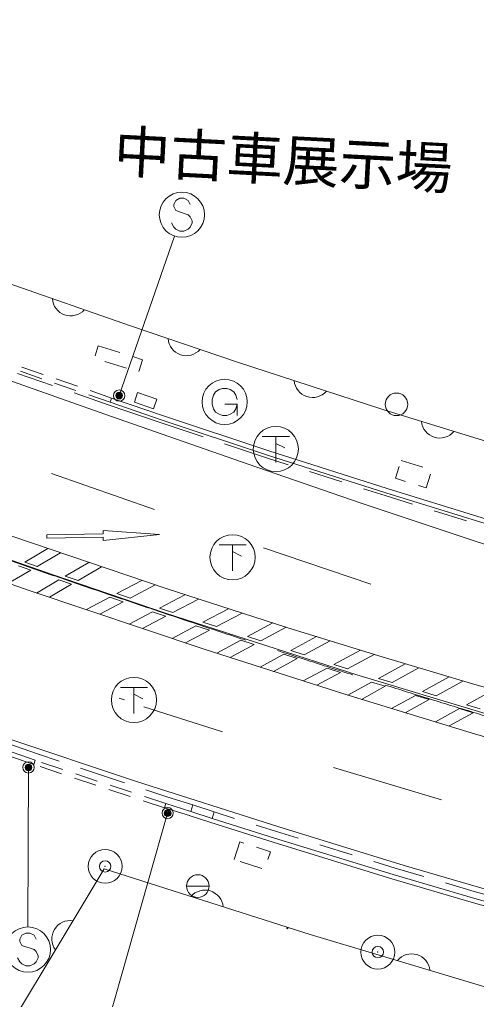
# Model space of a CAD drawing. Units: millimetres, scale not verified. Extents: x 40000 to 680000, y 20000 to 380000.
# Drawn here: x 183778 to 204009, y 263004 to 306400 of the extents above; entities that cross this region are included whole.
import ezdxf
from ezdxf.enums import TextEntityAlignment as Align

# ---------------------------------------------------------------- set-up
doc = ezdxf.new("R2010")
doc.units = ezdxf.units.MM
doc.header["$LTSCALE"] = 1000
doc.header["$PDMODE"] = 32
doc.header["$PDSIZE"] = 500
doc.linetypes.add('CHAIN', pattern=[18.5, 12, -1.5, 3.5, -1.5])
for name, color, linetype, lineweight in [('M-BGD', 7, 'Continuous', 13), ('M-BGD-EXST', 7, 'Continuous', 13), ('M-BMK', 2, 'CHAIN', 13), ('M-BMK-ROW', 30, 'Continuous', 13), ('M-STR-HTXT', 7, 'Continuous', 13), ('M-STR-STRC', 7, 'Continuous', 13)]:
    doc.layers.add(name, color=color, linetype=linetype, lineweight=lineweight)
doc.layers.add('M-BMK-HTXT', color=7, linetype='Continuous')
doc.styles.add('ＭＳ ゴシック', font='')
doc.styles.get('ＭＳ ゴシック').set_extended_font_data('MS Gothic')

msp = doc.modelspace()

# ---------------------------------------------------------------- linework, layer by layer
at = {"layer": 'M-BGD'}
for p, q in [((187122, 291515), (187261, 291954)), ((187261, 291954), (188214, 291654)), ((188511, 290963), (187558, 291263)), ((188786, 291473), (189226, 291334)), ((189226, 291334), (189064, 290820)), ((184758, 290495), (183813, 290822)), ((184824, 290684), (183879, 291011)), ((185243, 290190), (183690, 290727)), ((186336, 290162), (185391, 290488)), ((186271, 289973), (185326, 290299)), ((187848, 289639), (186903, 289966)), ((187740, 289327), (186188, 289864)), ((187783, 289450), (186838, 289777)), ((190047, 288540), (187741, 289327)), ((191904, 287923), (190047, 288540)), ((194710, 286991), (192853, 287608)), ((195669, 286685), (194710, 286991)), ((200677, 286870), (201631, 286571)), ((200432, 286086), (200593, 286600)), ((198050, 285925), (196621, 286381)), ((200871, 285948), (200432, 286086)), ((201978, 286273), (201787, 285662)), ((199962, 285315), (199003, 285621)), ((201787, 285662), (201444, 285769)), ((201182, 284938), (199962, 285315)), ((203571, 284200), (202138, 284643)), ((187477, 283626), (184978, 283581)), ((184978, 283581), (184980, 283431)), ((187480, 283476), (184980, 283431)), ((187474, 283776), (187477, 283626)), ((187474, 283776), (189978, 283596)), ((187480, 283476), (187483, 283326)), ((189978, 283596), (187483, 283326)), ((184567, 273881), (182897, 274458)), ((184403, 273409), (182734, 273985)), ((185530, 273558), (184564, 273882)), ((184469, 273598), (184405, 273408)), ((185700, 273185), (184752, 273503)), ((185637, 272995), (184689, 273313)), ((187217, 272676), (186269, 272994)), ((187444, 272916), (186478, 273240)), ((187154, 272486), (186206, 272804)), ((188422, 272595), (187444, 272916)), ((188674, 271986), (187724, 272298)), ((188737, 272176), (187786, 272488)), ((190350, 271962), (189372, 272283)), ((190194, 271487), (189244, 271799)), ((190257, 271677), (189307, 271989)), ((190257, 271677), (190197, 271486)), ((191446, 271620), (190346, 271963)), ((191296, 271143), (190197, 271486)), ((193302, 271024), (192396, 271310)), ((192243, 270834), (191294, 271143)), ((195163, 270439), (194256, 270724)), ((196117, 270145), (195163, 270439)), ((193284, 269197), (193535, 269980)), ((193535, 269980), (193705, 269925)), ((194276, 269742), (194885, 269546)), ((194885, 269546), (194774, 269203)), ((198506, 269409), (197072, 269851)), ((194501, 268806), (193549, 269112)), ((200415, 268821), (199462, 269115)), ((201686, 268446), (200415, 268821)), ((191172, 268025), (192172, 268025)), ((203916, 267789), (202645, 268163)), ((204901, 267512), (203916, 267789))]:
    msp.add_line(p, q, dxfattribs=at)
for points in [[(185504, 313484), (172476, 298622), (176849, 297031), (179386, 296103), (183183, 294755), (188692, 292832), (193436, 291228), (199869, 289127), (204712, 287635), (209829, 286115)], [(209358, 282624), (206863, 283340), (205785, 283653), (200001, 285439), (194750, 287114), (190088, 288663), (187783, 289450), (187848, 289639)], [(205844, 283844), (200061, 285630), (194812, 287304), (190152, 288852), (187848, 289639)], [(184469, 273598), (182800, 274174), (181848, 274500), (178693, 275596), (175197, 276827), (175131, 276638)], [(206767, 266676), (203833, 267500), (200329, 268534), (195074, 270152), (192305, 271024), (191356, 271334), (190257, 271677)], [(206713, 266484), (203777, 267308), (200271, 268342), (195014, 269962), (192245, 270833)], [(187517, 268782), (181405, 258630), (178391, 252432)], [(205820, 263139), (196643, 265881), (187517, 268782)]]:
    msp.add_lwpolyline(points, dxfattribs=at)
for points in [[(189007, 289880), (189850, 289591), (189705, 289168), (188862, 289457)], [(192400, 271313), (192305, 271024), (191356, 271334), (191451, 271623)]]:
    msp.add_lwpolyline(points, close=True, dxfattribs=at)
for centre, radius in [((200470, 289360), 500), ((191672, 268025), 500), ((195637, 266161), 25)]:
    msp.add_circle(centre, radius, dxfattribs=at)
for centre, start, end in [((186040, 294089), 183.3769, 318.1372), ((191164, 292326), 183.9393, 318.6995), ((196750, 290474), 184.5298, 319.2901), ((202383, 288679), 185.4975, 320.2577), ((191985, 267034), 4.9863, 139.7466), ((186018, 265686), 81.5677, 216.328), ((201142, 264211), 5.9833, 140.7435)]:
    msp.add_arc(centre, 812, start, end, dxfattribs=at)
at = {"layer": 'M-BGD-EXST'}
for p, q in [((192461, 289918), (192361, 289768)), ((192611, 290018), (192461, 289918)), ((192761, 290068), (192611, 290018)), ((192961, 290068), (192761, 290068)), ((193111, 290018), (192961, 290068)), ((193261, 289918), (193111, 290018)), ((193361, 289768), (193261, 289918)), ((192361, 289768), (192311, 289568)), ((192311, 289568), (192311, 289368)), ((193411, 289568), (193361, 289768)), ((192311, 289368), (192361, 289168)), ((192361, 289168), (192461, 289018)), ((192461, 289018), (192611, 288918)), ((192861, 289368), (193411, 289368)), ((193111, 288918), (193261, 289018)), ((193261, 289018), (193361, 289168)), ((193361, 289168), (193411, 289368)), ((193411, 289368), (193411, 288868)), ((192611, 288918), (192761, 288868)), ((192761, 288868), (192961, 288868)), ((192961, 288868), (193111, 288918)), ((194527, 287930), (195727, 287930)), ((195127, 287930), (195127, 286780)), ((195127, 287630), (195527, 287430)), ((192610, 283136), (193810, 283136)), ((193210, 283136), (193210, 281986)), ((193210, 282836), (193610, 282636)), ((188242, 276817), (189442, 276817)), ((188842, 276817), (188842, 275667)), ((188842, 276517), (189242, 276317))]:
    msp.add_line(p, q, dxfattribs=at)
for centre in [(192861, 289468), (195127, 287380), (193210, 282586), (188842, 276267)]:
    msp.add_circle(centre, 1000, dxfattribs=at)
at = {"layer": 'M-BMK'}
msp.add_spline([(147715, 295604), (163679, 289571), (179712, 283720), (195873, 278235), (212211, 273306), (228755, 269124)], degree=3, dxfattribs=at)
at = {"layer": 'M-BMK-ROW'}
for centre in [(187568, 268897), (199643, 265100)]:
    msp.add_circle(centre, 750, dxfattribs=at)
for p in [(187568, 268897), (199643, 265100)]:
    msp.add_point(p, dxfattribs=at)
at = {"layer": 'M-STR-HTXT'}
for p, q in [((188187, 289748), (190638, 296813)), ((184172, 273277), (184149, 266212)), ((190336, 271259), (187574, 261575))]:
    msp.add_line(p, q, dxfattribs=at)
for centre, radius in [((188187, 289748), 150), ((188187, 289748), 120), ((188187, 289748), 90), ((188187, 289748), 60), ((188187, 289748), 30), ((188187, 289748), 20), ((184172, 273277), 150), ((184172, 273277), 120), ((184172, 273277), 90), ((184172, 273277), 60), ((184172, 273277), 30), ((184172, 273277), 20), ((190336, 271259), 150), ((190336, 271259), 120), ((190336, 271259), 90), ((190336, 271259), 60), ((190336, 271259), 30), ((190336, 271259), 20)]:
    msp.add_circle(centre, radius, dxfattribs=at)
for p in [(188187, 289748), (184172, 273277), (190336, 271259)]:
    msp.add_point(p, dxfattribs=at)
at = {"layer": 'M-STR-STRC'}
for p, q in [((190693, 298394), (190603, 298212)), ((190603, 298212), (190603, 298121)), ((190875, 298485), (190693, 298394)), ((191057, 298485), (190875, 298485)), ((191239, 298394), (191057, 298485)), ((191330, 298212), (191239, 298394)), ((190603, 298121), (190693, 297939)), ((190693, 297939), (191239, 297757)), ((191239, 297757), (191330, 297667)), ((190603, 297212), (190512, 297394)), ((191330, 297667), (191421, 297485)), ((191421, 297394), (191330, 297212)), ((191421, 297485), (191421, 297394)), ((190693, 297121), (190603, 297212)), ((190875, 297030), (190693, 297121)), ((191057, 297030), (190875, 297030)), ((191239, 297121), (191057, 297030)), ((191330, 297212), (191239, 297121)), ((189752, 284709), (185188, 286294)), ((184005, 282376), (185026, 282976)), ((194584, 283011), (199341, 281392)), ((184562, 282182), (185589, 282785)), ((183723, 282211), (184279, 282016)), ((184562, 282182), (184005, 282376)), ((185804, 281752), (186840, 282360)), ((186367, 281560), (187403, 282169)), ((183290, 281434), (184279, 282016)), ((186367, 281560), (185804, 281752)), ((184531, 281004), (185520, 281584)), ((185097, 280814), (186082, 281393)), ((185520, 281584), (186082, 281393)), ((188083, 280976), (189193, 281562)), ((188669, 280777), (189780, 281363)), ((186736, 280266), (187778, 280816)), ((187778, 280816), (188365, 280616)), ((188669, 280777), (188083, 280976)), ((189972, 280333), (191102, 280929)), ((187327, 280069), (188365, 280616)), ((190564, 280137), (191701, 280736)), ((188638, 279630), (189667, 280173)), ((189228, 279432), (190255, 279974)), ((191895, 279709), (193032, 280308)), ((192495, 279516), (193631, 280115)), ((190540, 278994), (191586, 279545)), ((191586, 279545), (192185, 279353)), ((192495, 279516), (191895, 279709)), ((193874, 279072), (194995, 279677)), ((194468, 278881), (195589, 279486)), ((191130, 278796), (192185, 279353)), ((194468, 278881), (193874, 279072)), ((195788, 278457), (196929, 279072)), ((192515, 278340), (193569, 278908)), ((193109, 278149), (194163, 278717)), ((193569, 278908), (194163, 278717)), ((196381, 278266), (197532, 278886)), ((194429, 277724), (195482, 278292)), ((195482, 278292), (196076, 278101)), ((196381, 278266), (195788, 278457)), ((197701, 277841), (198873, 278472)), ((198295, 277650), (199476, 278286)), ((195023, 277533), (196076, 278101)), ((198295, 277650), (197701, 277841)), ((199677, 277224), (200857, 277870)), ((196343, 277109), (197396, 277677)), ((196937, 276918), (197990, 277485)), ((197396, 277677), (197990, 277485)), ((200281, 277042), (201462, 277689)), ((198313, 276477), (199369, 277056)), ((198916, 276294), (199974, 276874)), ((199369, 277056), (199974, 276874)), ((200281, 277042), (199677, 277224)), ((201624, 276637), (202807, 277285)), ((202228, 276455), (203413, 277103)), ((200255, 275887), (201317, 276469)), ((201317, 276469), (201921, 276287)), ((202228, 276455), (201624, 276637)), ((203571, 276050), (204776, 276710)), ((188190, 276350), (188423, 276277)), ((200857, 275704), (201921, 276287)), ((204175, 275868), (203571, 276050)), ((189282, 275969), (192762, 274855)), ((202197, 275297), (203264, 275882)), ((202799, 275114), (203868, 275700)), ((203264, 275882), (203868, 275700)), ((197684, 273279), (202466, 271850)), ((183873, 265848), (183782, 265666)), ((183782, 265666), (183782, 265575)), ((184055, 265939), (183873, 265848)), ((184237, 265939), (184055, 265939)), ((184419, 265848), (184237, 265939)), ((184510, 265666), (184419, 265848)), ((183782, 265575), (183873, 265394)), ((183873, 265394), (184419, 265212)), ((184419, 265212), (184510, 265121)), ((183782, 264666), (183692, 264848)), ((184510, 265121), (184601, 264939)), ((184601, 264848), (184510, 264666)), ((184601, 264939), (184601, 264848)), ((183873, 264575), (183782, 264666)), ((184055, 264484), (183873, 264575)), ((184237, 264484), (184055, 264484)), ((184419, 264575), (184237, 264484)), ((184510, 264666), (184419, 264575))]:
    msp.add_line(p, q, dxfattribs=at)
for points in [[(145249, 304574), (154483, 301064), (164967, 297115), (173571, 293915), (180775, 291316), (187554, 288925), (193903, 286704), (198862, 284991), (203820, 283338), (209125, 281623)], [(125318, 304118), (135658, 300189), (142252, 297685), (146691, 295995), (150672, 294482), (155598, 292602), (160389, 290795), (166434, 288549), (172818, 286216), (179049, 283981), (185225, 281817), (190241, 280109)], [(190264, 281199), (181769, 284081), (176389, 285974), (171230, 287854), (166396, 289632), (161192, 291557), (156715, 293248), (151606, 295183), (148215, 296487), (144062, 298062), (139816, 299676), (136822, 300811), (128928, 303814)], [(191959, 278519), (184195, 281116), (176336, 283882), (168866, 286575), (162397, 288982), (157127, 290957), (151548, 293074), (147871, 294477), (141896, 296742), (134614, 299511), (126975, 302431)], [(132452, 293369), (151888, 285986), (158325, 283546), (162840, 281861), (167810, 280026), (174386, 277643), (178739, 276108), (183033, 274633), (188950, 272659), (195256, 270646), (200816, 268930), (205520, 267560), (209683, 266389), (214335, 265154), (218501, 264125)], [(224561, 271664), (217743, 273225), (209836, 275282), (203939, 276945), (199694, 278219), (195612, 279478), (190264, 281199)], [(189667, 280173), (190202, 279991), (190255, 279974)], [(190564, 280137), (190281, 280228), (189972, 280333)], [(190241, 280109), (198718, 277383), (204400, 275670), (211462, 273678), (216724, 272281), (222090, 270970)], [(222742, 269785), (214753, 271761), (207810, 273658), (203970, 274759), (198176, 276519), (191959, 278519)]]:
    msp.add_lwpolyline(points, dxfattribs=at)
for centre in [(190966, 297757), (184146, 265212)]:
    msp.add_circle(centre, 1000, dxfattribs=at)

# ---------------------------------------------------------------- texts
at = {"layer": 'M-BMK-HTXT', "style": 'ＭＳ ゴシック'}
msp.add_text('中古車展示場', height=1833, rotation=357.018, dxfattribs=at).set_placement((195374, 298727), align=Align.BOTTOM_CENTER)

doc.saveas('drawing.dxf')
